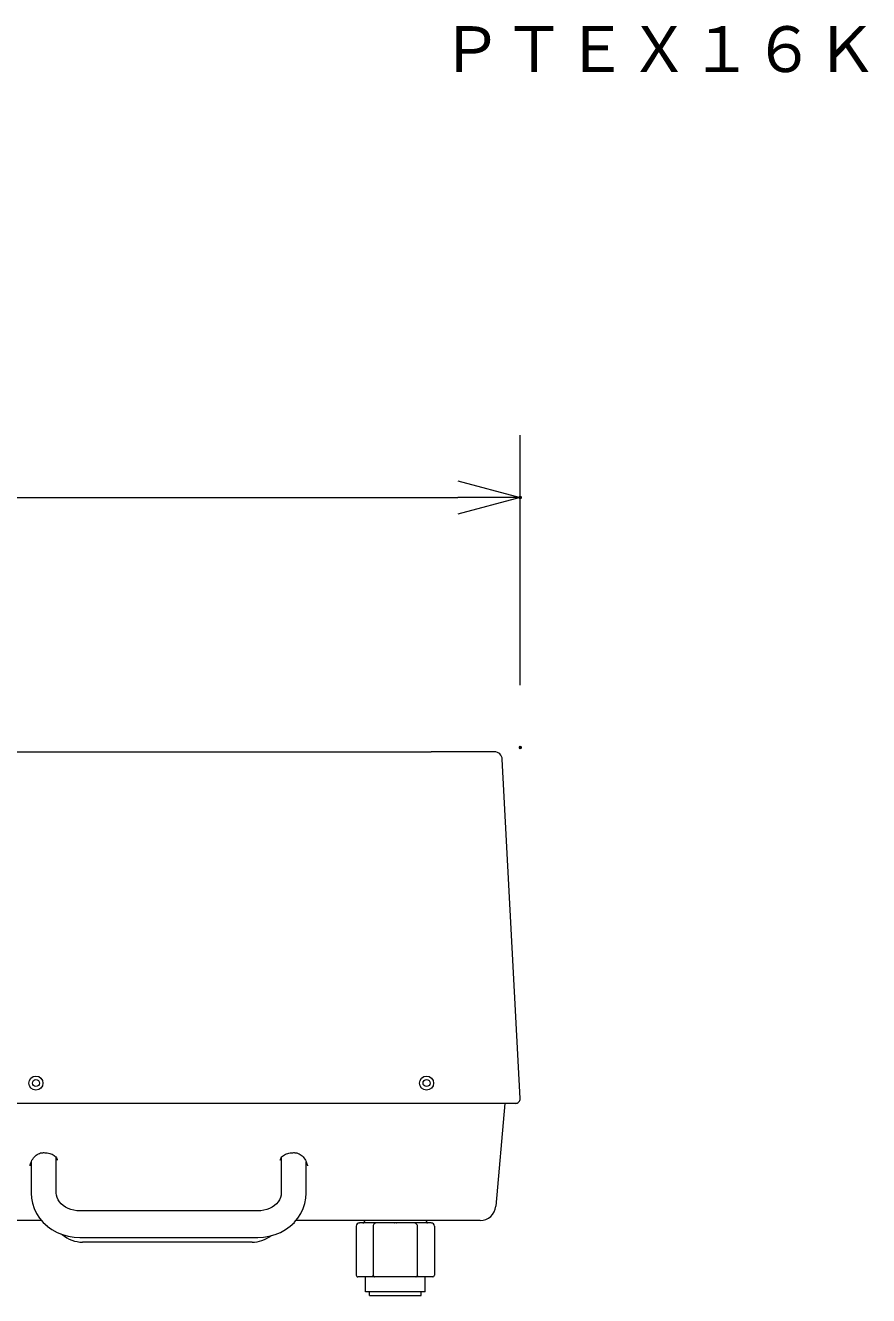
# Model space of a CAD drawing. Units: millimetres, scale not verified. Extents: x -63 to 62, y -57 to 57.
# Drawn here: x 33.2 to 60.18, y 7.76 to 48.41 of the extents above; entities that cross this region are included whole.
import ezdxf
from ezdxf.enums import TextEntityAlignment as Align

# ---------------------------------------------------------------- set-up
doc = ezdxf.new("R2010")
doc.units = ezdxf.units.MM
doc.header["$LTSCALE"] = 0.125
doc.header["$PDMODE"] = 32
doc.header["$PDSIZE"] = 0.0625
for name, color, linetype, lineweight in [('0-0_0', 7, 'Continuous', 18), ('0-4_GAIKEI', 1, 'Continuous', 18), ('0-5_SUNPO', 7, 'Continuous', 18)]:
    doc.layers.add(name, color=color, linetype=linetype, lineweight=lineweight)
doc.layers.add('0-1_DEFPOINTS', color=7, linetype='Continuous')
doc.layers.add('0-6_TOUROKU', color=7, linetype='Continuous')
doc.styles.add('ＭＳ ゴシック', font='')
doc.styles.get('ＭＳ ゴシック').set_extended_font_data('MS Gothic')

# ---------------------------------------------------------------- blocks, each defined once
blk = doc.blocks.new('_OPEN30')
at = {"layer": '0-0_0'}
blk.add_line((0, 0), (-1, 0), dxfattribs=at)
blk.add_lwpolyline([(-1, 0.26795), (0, 0), (-1, -0.26795)], dxfattribs=at)
blk = doc.blocks.new('D6')
at = {"layer": '0-1_DEFPOINTS'}
for p in [(48.1485, 26.9026), (7.3985, 18.9026), (48.1485, 18.9026)]:
    blk.add_point(p, dxfattribs=at)
at = {"layer": '0-5_SUNPO'}
for p, q in [((7.3985, 20.9026), (7.3985, 28.9026)), ((48.1485, 20.9026), (48.1485, 28.9026)), ((9.3985, 26.9026), (46.1485, 26.9026))]:
    blk.add_line(p, q, dxfattribs=at)
at = {"layer": '0-5_SUNPO', "xscale": 2, "yscale": 2, "rotation": 180}
blk.add_blockref('_OPEN30', (7.3985, 26.9026), dxfattribs=at)
at = {"layer": '0-5_SUNPO', "xscale": 2, "yscale": 2}
blk.add_blockref('_OPEN30', (48.1485, 26.9026), dxfattribs=at)
at = {"layer": '0-5_SUNPO', "style": 'ＭＳ ゴシック'}
blk.add_text('815', height=1.833, dxfattribs=at).set_placement((25.8985, 27.4026), align=Align.BOTTOM_LEFT)

msp = doc.modelspace()

# ---------------------------------------------------------------- linework, layer by layer
at = {"layer": '0-4_GAIKEI', "color": 7}
for p, q in [((9.1638, 25.1612), (46.1891, 25.1612)), ((48.2127, 25.1612), (46.1891, 25.1612)), ((49.0312, 14.069), (48.4623, 24.9243)), ((48.5395, 13.9112), (48.2513, 10.6176)), ((33.4636, 12.1669), (33.4914, 12.2001)), ((33.4914, 12.2001), (33.5205, 12.2296)), ((33.5205, 12.2296), (33.5511, 12.2557)), ((33.5511, 12.2557), (33.5832, 12.2785)), ((33.5832, 12.2785), (33.6166, 12.2976)), ((33.6166, 12.2976), (33.6508, 12.3128)), ((33.6508, 12.3128), (33.6853, 12.324)), ((33.6853, 12.324), (33.7196, 12.3311)), ((33.7196, 12.3311), (33.7459, 12.3339)), ((33.7459, 12.3339), (33.7491, 12.3341)), ((33.7491, 12.3341), (33.7596, 12.3346)), ((33.7596, 12.3346), (33.7783, 12.3351)), ((33.7783, 12.3351), (33.7895, 12.3352)), ((33.7895, 12.3352), (33.8216, 12.3345)), ((33.8216, 12.3345), (33.862, 12.3316)), ((33.862, 12.3316), (33.9021, 12.3264)), ((33.9021, 12.3264), (33.9418, 12.3188)), ((33.9418, 12.3188), (33.9807, 12.3088)), ((33.9807, 12.3088), (34.0183, 12.2964)), ((34.0183, 12.2964), (34.0543, 12.2816)), ((34.0543, 12.2816), (34.0882, 12.2644)), ((34.0882, 12.2644), (34.1195, 12.2448)), ((34.1195, 12.2448), (34.1478, 12.2229)), ((34.1478, 12.2229), (34.1723, 12.1989)), ((34.1723, 12.1989), (34.1926, 12.173)), ((41.3866, 12.1733), (41.4069, 12.1992)), ((41.4069, 12.1992), (41.4315, 12.2232)), ((41.4315, 12.2232), (41.4599, 12.2451)), ((41.4599, 12.2451), (41.4913, 12.2647)), ((41.4913, 12.2647), (41.5252, 12.2818)), ((41.5252, 12.2818), (41.5609, 12.2965)), ((41.5609, 12.2965), (41.5982, 12.3088)), ((41.5982, 12.3088), (41.6366, 12.3187)), ((41.6366, 12.3187), (41.6759, 12.3262)), ((41.6759, 12.3262), (41.7158, 12.3315)), ((41.7158, 12.3315), (41.7562, 12.3345)), ((41.7562, 12.3345), (41.7895, 12.3352)), ((41.7895, 12.3352), (41.8, 12.3352)), ((41.8, 12.3352), (41.8187, 12.3346)), ((41.8187, 12.3346), (41.8299, 12.3341)), ((41.8299, 12.3341), (41.8331, 12.3339)), ((41.8331, 12.3339), (41.8588, 12.3312)), ((41.8588, 12.3312), (41.8931, 12.3241)), ((41.8931, 12.3241), (41.9277, 12.313)), ((41.9277, 12.313), (41.9619, 12.2979)), ((41.9619, 12.2979), (41.9953, 12.2788)), ((41.9953, 12.2788), (42.0275, 12.2561)), ((42.0275, 12.2561), (42.0581, 12.23)), ((42.0581, 12.23), (42.0872, 12.2005)), ((42.0872, 12.2005), (42.1152, 12.1672)), ((33.3521, 11.9081), (33.3539, 11.9256)), ((33.3539, 11.9256), (33.3587, 11.951)), ((33.3587, 11.951), (33.3665, 11.9804)), ((33.3665, 11.9804), (33.3779, 12.0135)), ((33.3779, 12.0135), (33.3932, 12.05)), ((33.3876, 12.0367), (33.3895, 12.0345)), ((33.3895, 12.0412), (33.3895, 11.0421)), ((33.3932, 12.05), (33.413, 12.0894)), ((33.413, 12.0894), (33.437, 12.1294)), ((33.437, 12.1294), (33.4636, 12.1669)), ((34.1895, 11.0421), (34.1895, 12.177)), ((34.1895, 12.1233), (34.1931, 12.1289)), ((34.1926, 12.173), (34.2079, 12.1456)), ((34.1931, 12.1289), (34.2037, 12.1532)), ((34.2079, 12.1456), (34.218, 12.1169)), ((34.218, 12.1169), (34.2221, 12.09)), ((41.3569, 12.0901), (41.361, 12.117)), ((41.361, 12.117), (41.3711, 12.1458)), ((41.3711, 12.1458), (41.3866, 12.1733)), ((41.3753, 12.1532), (41.3859, 12.1289)), ((41.3859, 12.1289), (41.3895, 12.1233)), ((41.3895, 12.177), (41.3895, 11.0421)), ((42.1152, 12.1672), (42.1418, 12.1297)), ((42.1418, 12.1297), (42.1658, 12.0897)), ((42.1658, 12.0897), (42.1857, 12.0503)), ((42.1857, 12.0503), (42.201, 12.0137)), ((42.1895, 11.0421), (42.1895, 12.0412)), ((42.1895, 12.0345), (42.1914, 12.0367)), ((42.201, 12.0137), (42.2124, 11.9806)), ((42.2124, 11.9806), (42.2203, 11.9511)), ((42.2203, 11.9511), (42.2251, 11.9256)), ((42.2251, 11.9256), (42.2269, 11.9082)), ((33.3895, 11.042), (33.3992, 10.8826)), ((34.1959, 10.9701), (34.1895, 11.0421)), ((41.3895, 11.0421), (41.3831, 10.9698)), ((42.1797, 10.8817), (42.1895, 11.042)), ((33.3992, 10.8826), (33.4309, 10.7138)), ((33.4309, 10.7138), (33.4847, 10.5491)), ((34.2153, 10.898), (34.1959, 10.9701)), ((34.2471, 10.8284), (34.2153, 10.898)), ((34.2908, 10.7619), (34.2471, 10.8284)), ((34.3456, 10.6998), (34.2908, 10.7619)), ((34.4104, 10.6434), (34.3456, 10.6998)), ((34.4841, 10.5937), (34.4104, 10.6434)), ((34.5655, 10.5516), (34.4841, 10.5937)), ((41.0946, 10.5935), (41.0132, 10.5514)), ((41.1683, 10.6432), (41.0946, 10.5935)), ((41.2331, 10.6996), (41.1683, 10.6432)), ((41.288, 10.7617), (41.2331, 10.6996)), ((41.3317, 10.8281), (41.288, 10.7617)), ((41.3636, 10.8977), (41.3317, 10.8281)), ((41.3831, 10.9698), (41.3636, 10.8977)), ((42.094, 10.5483), (42.1478, 10.7129)), ((42.1478, 10.7129), (42.1797, 10.8817)), ((33.4847, 10.5491), (33.5598, 10.3911)), ((33.5598, 10.3911), (33.6555, 10.2424)), ((33.6555, 10.2424), (33.7711, 10.1046)), ((34.6537, 10.5177), (34.5655, 10.5516)), ((34.7476, 10.4929), (34.6537, 10.5177)), ((34.8453, 10.478), (34.7476, 10.4929)), ((34.9395, 10.4733), (34.8453, 10.478)), ((40.6395, 10.4733), (34.9395, 10.4733)), ((40.7332, 10.478), (40.6395, 10.4733)), ((40.831, 10.4928), (40.7332, 10.478)), ((40.9249, 10.5176), (40.831, 10.4928)), ((41.0132, 10.5514), (40.9249, 10.5176)), ((41.8079, 10.1046), (41.923, 10.2417)), ((41.923, 10.2417), (42.0187, 10.3904)), ((42.0187, 10.3904), (42.094, 10.5483)), ((33.7236, 10.1612), (24.6054, 10.1612)), ((33.7705, 10.1052), (33.904, 9.9811)), ((33.9033, 9.9816), (34.0529, 9.8731)), ((34.0521, 9.8736), (34.2156, 9.7825)), ((34.2148, 9.7829), (34.3886, 9.7111)), ((34.2156, 9.7825), (34.38, 9.7147)), ((41.1896, 9.7108), (41.3642, 9.7829)), ((41.3634, 9.7825), (41.5269, 9.8736)), ((41.5261, 9.8731), (41.6757, 9.9816)), ((41.675, 9.9811), (41.8085, 10.1052)), ((47.7533, 10.1612), (41.8554, 10.1612)), ((43.7895, 9.9862), (43.7895, 8.4112)), ((43.8766, 10.0853), (43.8832, 10.086)), ((43.8832, 10.086), (43.8898, 10.0862)), ((46.1892, 10.0862), (43.8898, 10.0862)), ((44.0159, 10.0854), (43.9909, 10.0801)), ((44.0187, 10.0856), (44.0159, 10.0854)), ((44.0287, 10.0862), (44.0187, 10.0856)), ((44.0308, 10.0862), (44.0287, 10.0862)), ((44.0645, 10.1612), (44.0395, 10.1362)), ((44.0395, 10.1362), (44.0395, 10.1112)), ((45.003, 10.0853), (45.0082, 10.086)), ((45.0082, 10.086), (45.0134, 10.0862)), ((45.0656, 10.0862), (45.0708, 10.086)), ((45.0708, 10.086), (45.076, 10.0853)), ((46.0145, 10.1612), (46.0395, 10.1362)), ((46.0395, 10.1362), (46.0395, 10.1112)), ((46.0503, 10.0862), (46.0482, 10.0862)), ((46.0603, 10.0856), (46.0503, 10.0862)), ((46.1892, 10.0862), (46.1958, 10.086)), ((46.1958, 10.086), (46.2024, 10.0853)), ((46.2895, 9.9862), (46.2895, 8.4112)), ((34.3886, 9.7111), (34.5708, 9.6594)), ((34.5708, 9.6594), (34.7586, 9.6286)), ((34.7586, 9.6286), (34.9395, 9.6189)), ((34.9395, 9.6189), (40.6395, 9.6189)), ((40.4553, 9.4712), (35.0337, 9.4712)), ((40.6395, 9.6189), (40.8196, 9.6285)), ((40.8196, 9.6285), (41.0073, 9.6593)), ((41.0073, 9.6593), (41.1904, 9.7111)), ((44.3854, 8.3612), (43.8395, 8.3612)), ((44.0895, 7.8862), (44.0895, 8.3612)), ((44.3329, 8.4112), (44.3333, 8.4048)), ((44.3333, 8.4048), (44.3376, 8.3906)), ((44.3359, 8.3962), (44.3334, 8.4112)), ((44.343, 8.3824), (44.3359, 8.3962)), ((44.3376, 8.3906), (44.3462, 8.3781)), ((44.3545, 8.3711), (44.343, 8.3824)), ((44.3462, 8.3781), (44.3587, 8.3682)), ((44.3694, 8.3637), (44.3545, 8.3711)), ((44.3587, 8.3682), (44.3746, 8.3623)), ((44.3854, 8.3612), (44.3694, 8.3637)), ((44.3746, 8.3623), (44.3854, 8.3612)), ((44.3859, 8.3612), (44.3854, 8.3612)), ((46.2395, 8.3612), (44.3859, 8.3612)), ((45.6936, 8.3612), (45.6931, 8.3612)), ((45.7097, 8.3638), (45.6936, 8.3612)), ((45.6936, 8.3612), (45.7044, 8.3623)), ((45.7044, 8.3623), (45.7203, 8.3682)), ((45.7245, 8.3712), (45.7097, 8.3638)), ((45.7203, 8.3682), (45.7328, 8.3781)), ((45.736, 8.3824), (45.7245, 8.3712)), ((45.7328, 8.3781), (45.7415, 8.3907)), ((45.7431, 8.3962), (45.736, 8.3824)), ((45.7415, 8.3907), (45.7457, 8.4049)), ((45.7456, 8.4112), (45.7431, 8.3962)), ((45.7457, 8.4049), (45.7461, 8.4112)), ((45.9895, 7.8862), (45.9895, 8.3612)), ((45.9895, 7.8862), (44.0895, 7.8862)), ((44.2145, 7.7612), (44.2145, 7.8862)), ((44.2145, 7.7608), (45.8645, 7.7608)), ((45.8645, 7.7612), (45.8645, 7.8862))]:
    msp.add_line(p, q, dxfattribs=at)
at = {"layer": '0-4_GAIKEI'}
for p, q in [((48.8814, 13.9112), (8.7039, 13.9112)), ((44.3345, 10.0032), (44.3329, 9.9861)), ((44.3329, 9.9862), (44.3329, 8.4112)), ((44.3425, 10.0273), (44.3345, 10.0032)), ((44.3573, 10.0493), (44.3425, 10.0273)), ((44.3783, 10.0674), (44.3573, 10.0493)), ((44.4046, 10.0801), (44.3783, 10.0674)), ((44.4279, 10.0853), (44.4046, 10.0801)), ((44.4306, 10.0856), (44.4279, 10.0853)), ((44.4402, 10.0862), (44.4306, 10.0856)), ((44.4421, 10.0862), (44.4402, 10.0862)), ((45.6388, 10.0862), (45.6369, 10.0862)), ((45.6484, 10.0856), (45.6388, 10.0862)), ((45.6511, 10.0853), (45.6484, 10.0856)), ((45.6745, 10.0801), (45.6511, 10.0853)), ((45.7009, 10.0672), (45.6745, 10.0801)), ((45.7219, 10.0491), (45.7009, 10.0672)), ((45.7365, 10.0272), (45.7219, 10.0491)), ((45.7445, 10.0032), (45.7365, 10.0272)), ((45.7461, 9.9861), (45.7445, 10.0032)), ((45.7461, 8.4112), (45.7461, 9.9862))]:
    msp.add_line(p, q, dxfattribs=at)
for centre, radius in [((33.5395, 14.5612), 0.225), ((33.5395, 14.5612), 0.1125), ((46.0395, 14.5612), 0.225), ((46.0395, 14.5612), 0.1125)]:
    msp.add_circle(centre, radius, dxfattribs=at)
at = {"layer": '0-4_GAIKEI', "color": 7}
for centre, radius, start, end in [((48.2127, 24.9112), 0.25, 3.00009, 90), ((48.8814, 14.0612), 0.15, 270.00001, 3.0001), ((47.7533, 10.6612), 0.5, 270.00001, 354.99986), ((43.8895, 9.9862), 0.1, 90, 180), ((44.0145, 10.1112), 0.025, 270.00001, 0), ((46.0645, 10.1112), 0.025, 180, 270.00001), ((46.1895, 9.9862), 0.1, 0, 90), ((35.0337, 10.4712), 1, 229.17389, 270.00022), ((40.4553, 10.4712), 1, 269.9999, 307.03923), ((43.8395, 8.4112), 0.05, 180, 270.00001), ((46.2395, 8.4112), 0.05, 270.00001, 0)]:
    msp.add_arc(centre, radius, start, end, dxfattribs=at)

# ---------------------------------------------------------------- block references
at = {"layer": '0-5_SUNPO'}
msp.add_blockref('D6', (0.891, 6.3975), dxfattribs=at)

# ---------------------------------------------------------------- texts
at = {"layer": '0-6_TOUROKU', "style": 'ＭＳ ゴシック'}
msp.add_text('ＰＴＥＸ１６Ｋ', height=1.466, dxfattribs=at).set_placement((46.4815, 46.4761), align=Align.BOTTOM_LEFT)

doc.saveas('drawing.dxf')
